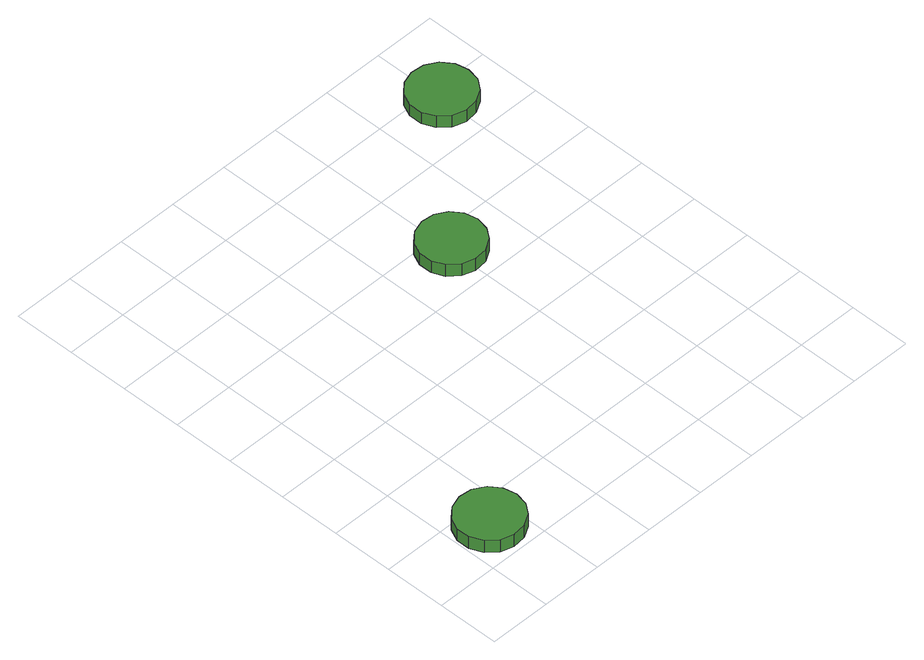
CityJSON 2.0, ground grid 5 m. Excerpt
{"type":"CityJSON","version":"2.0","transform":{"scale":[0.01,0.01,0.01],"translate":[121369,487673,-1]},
"CityObjects":{
"tree1":{"type":"SolitaryVegetationObject","attributes":{"function":"something"},"geometry":[{"type":"MultiSurface","lod":"1","boundaries":[[[0,1,2,3,4,5,6,7,8,9,10,11,12,13,14]],[[15,16,17,18,19,20,21,22,23,24,25,26,27,28,29]],[[0,29,28,1]],[[1,28,27,2]],[[2,27,26,3]],[[3,26,25,4]],[[4,25,24,5]],[[5,24,23,6]],[[6,23,22,7]],[[7,22,21,8]],[[8,21,20,9]],[[9,20,19,10]],[[10,19,18,11]],[[11,18,17,12]],[[12,17,16,13]],[[13,16,15,14]],[[14,15,29,0]]]}]},
"tree2":{"type":"SolitaryVegetationObject","attributes":{"function":"something"},"geometry":[{"type":"MultiSurface","lod":"1","boundaries":[[[30,31,32,33,34,35,36,37,38,39,40,41,42,43,44]],[[45,46,47,48,49,50,51,52,53,54,55,56,57,58,59]],[[30,59,58,31]],[[31,58,57,32]],[[32,57,56,33]],[[33,56,55,34]],[[34,55,54,35]],[[35,54,53,36]],[[36,53,52,37]],[[37,52,51,38]],[[38,51,50,39]],[[39,50,49,40]],[[40,49,48,41]],[[41,48,47,42]],[[42,47,46,43]],[[43,46,45,44]],[[44,45,59,30]]]}]},
"tree3":{"type":"SolitaryVegetationObject","attributes":{"function":"something"},"geometry":[{"type":"MultiSurface","lod":"1","boundaries":[[[60,61,62,63,64,65,66,67,68,69,70,71,72,73,74]],[[75,76,77,78,79,80,81,82,83,84,85,86,87,88,89]],[[60,89,88,61]],[[61,88,87,62]],[[62,87,86,63]],[[63,86,85,64]],[[64,85,84,65]],[[65,84,83,66]],[[66,83,82,67]],[[67,82,81,68]],[[68,81,80,69]],[[69,80,79,70]],[[70,79,78,71]],[[71,78,77,72]],[[72,77,76,73]],[[73,76,75,74]],[[74,75,89,60]]]}]}
},
"vertices":[
[544,304,191],[521,411,191],[457,500,191],[362,555,191],[253,566,191],[149,532,191],[68,459,191],[23,359,191],[23,250,191],[68,150,191],[149,76,191],[253,43,191],[362,54,191],[457,109,191],[521,197,191],[521,197,77],[457,109,77],[362,54,77],[253,43,77],[149,76,77],[68,150,77],[23,250,77],[23,359,77],[68,459,77],[149,532,77],[253,566,77],[362,555,77],[457,500,77],[521,411,77],[544,304,77],
[2262,2340,190],[2239,2445,190],[2176,2531,190],[2084,2585,190],[1977,2596,190],[1875,2563,190],[1795,2491,190],[1752,2394,190],[1752,2286,190],[1795,2188,190],[1875,2117,190],[1977,2084,190],[2084,2095,190],[2176,2148,190],[2239,2235,190],[2239,2235,77],[2176,2148,77],[2084,2095,77],[1977,2084,77],[1875,2117,77],[1795,2188,77],[1752,2286,77],[1752,2394,77],[1795,2491,77],[1875,2563,77],[1977,2596,77],[2084,2585,77],[2176,2531,77],[2239,2445,77],[2262,2340,77],
[3254,3390,184],[3232,3497,184],[3167,3585,184],[3073,3640,184],[2964,3651,184],[2860,3618,184],[2779,3545,184],[2735,3445,184],[2735,3336,184],[2779,3236,184],[2860,3163,184],[2964,3129,184],[3073,3141,184],[3167,3195,184],[3232,3283,184],[3232,3283,76],[3167,3195,76],[3073,3141,76],[2964,3129,76],[2860,3163,76],[2779,3236,76],[2735,3336,76],[2735,3445,76],[2779,3545,76],[2860,3618,76],[2964,3651,76],[3073,3640,76],[3167,3585,76],[3232,3497,76],[3254,3390,76]
]}
